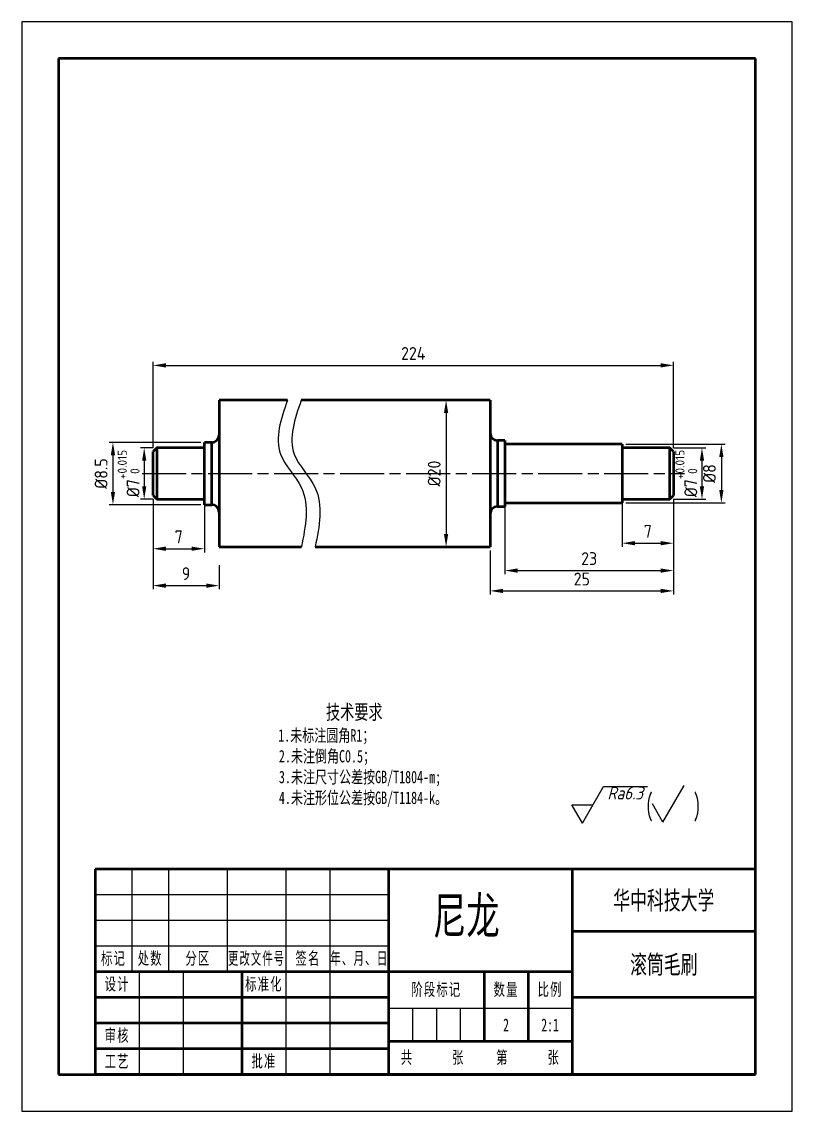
# Model space of a CAD drawing. Header units: millimetres. Extents: x 538 to 2406, y -113 to 359.
# Drawn here: x 1549 to 1654, y 30 to 178.5 of the extents above; entities that cross this region are included whole.
import ezdxf
from ezdxf.enums import TextEntityAlignment as Align

# ---------------------------------------------------------------- set-up
doc = ezdxf.new("R2010")
doc.units = ezdxf.units.MM
doc.header["$LTSCALE"] = 0.5
doc.header["$PDSIZE"] = -5
doc.linetypes.add('AM_ISO08W050', pattern=[18, 12, -1.5, 3, -1.5])
doc.layers.get('0').update_dxf_attribs({"lineweight": 50})
for name, color, linetype, lineweight in [('AM_5', 3, 'Continuous', 25), ('AM_7', 4, 'AM_ISO08W050', 25), ('尺寸线层', 3, 'Continuous', 25), ('粗实线层', 7, 'Continuous', 50), ('细实线层', 7, 'Continuous', 25)]:
    doc.layers.add(name, color=color, linetype=linetype, lineweight=lineweight)
doc.layers.add('尺寸', color=3, linetype='Continuous')
doc.layers.add('尺寸 @ 1', color=3, linetype='Continuous')
doc.styles.get("Standard").update_dxf_attribs({"font": 'isocp.shx', "bigfont": 'gbcbig.shx'})
doc.styles.add('标准', font='', dxfattribs={"width": 0.667})
doc.styles.add('标注', font='gbeitc.shx', dxfattribs={"height": 3.5, "bigfont": 'gbcbig.shx'})
doc.styles.add('汉字', font='STFANGSO.TTF', dxfattribs={"width": 0.707, "height": 3.5})
doc.styles.add('长仿宋体', font='hyswlongfangsong.ttf', dxfattribs={"width": 0.707})
doc.styles.get('标准').set_extended_font_data('宋体')
doc.dimstyles.new('AM_ISO$0', dxfattribs={"dimscale": 0.5, "dimtxt": 3.5, "dimasz": 3.5, "dimexe": 1, "dimexo": 1, "dimgap": 1.5, "dimtad": 1, "dimdsep": 46, "dimtxsty": 'Standard', "dimcen": 0, "dimclrd": 256, "dimclre": 256, "dimclrt": 2, "dimadec": 0, "dimazin": 2, "dimtp": 0.1, "dimtm": 0.1, "dimtfac": 0.71, "dimtdec": 3, "dimtmove": 0, "dimatfit": 3, "dimfxl": 1, "dimlwd": -1, "dimlwe": -1, "dimarcsym": 1})

# ---------------------------------------------------------------- blocks, each defined once
blk = doc.blocks.new('*D166')
at = {"layer": 'AM_5', "linetype": 'ByBlock', "transparency": 16777216}
for p, q in [((1566.92, 113.41), (1566.92, 101.13)), ((1575.92, 104.41), (1575.92, 101.13)), ((1568.67, 101.63), (1574.17, 101.63))]:
    blk.add_line(p, q, dxfattribs=at)
at = {"layer": 'AM_5', "lineweight": 50, "transparency": 16777216}
for points in [[(1568.67, 101.92), (1568.67, 101.33), (1566.92, 101.63)], [(1574.17, 101.92), (1574.17, 101.33), (1575.92, 101.63)]]:
    blk.add_solid(points, dxfattribs=at)
at = {"layer": 'Defpoints', "color": 0, "lineweight": 50, "transparency": 16777216}
for p in [(1566.92, 113.91), (1575.92, 104.91), (1575.92, 101.63)]:
    blk.add_point(p, dxfattribs=at)
at = {"layer": 'AM_5', "color": 2, "transparency": 16777216, "insert": (1571.42, 103.25), "char_height": 1.75, "attachment_point": 5}
blk.add_mtext('9', dxfattribs=at)
blk = doc.blocks.new('*D167')
at = {"layer": 'AM_5', "linetype": 'ByBlock', "transparency": 16777216}
for p, q in [((1566.92, 113.41), (1566.92, 106.16)), ((1573.92, 112.91), (1573.92, 106.16)), ((1568.67, 106.66), (1572.17, 106.66))]:
    blk.add_line(p, q, dxfattribs=at)
at = {"layer": 'AM_5', "lineweight": 50, "transparency": 16777216}
for points in [[(1568.67, 106.95), (1568.67, 106.37), (1566.92, 106.66)], [(1572.17, 106.95), (1572.17, 106.37), (1573.92, 106.66)]]:
    blk.add_solid(points, dxfattribs=at)
at = {"layer": 'Defpoints', "color": 0, "lineweight": 50, "transparency": 16777216}
for p in [(1566.92, 113.91), (1573.92, 113.41), (1573.92, 106.66)]:
    blk.add_point(p, dxfattribs=at)
at = {"layer": 'AM_5', "color": 2, "transparency": 16777216, "insert": (1570.42, 108.28), "char_height": 1.75, "attachment_point": 5}
blk.add_mtext('7', dxfattribs=at)
blk = doc.blocks.new('*D168')
at = {"layer": 'AM_5', "linetype": 'ByBlock', "transparency": 16777216}
for p, q in [((1637.86, 113.41), (1637.86, 100.41)), ((1612.86, 106.41), (1612.86, 100.41)), ((1614.61, 100.91), (1636.11, 100.91))]:
    blk.add_line(p, q, dxfattribs=at)
at = {"layer": 'AM_5', "lineweight": 50, "transparency": 16777216}
for points in [[(1614.61, 101.2), (1614.61, 100.62), (1612.86, 100.91)], [(1636.11, 101.2), (1636.11, 100.62), (1637.86, 100.91)]]:
    blk.add_solid(points, dxfattribs=at)
at = {"layer": 'Defpoints', "color": 0, "lineweight": 50, "transparency": 16777216}
for p in [(1637.86, 113.91), (1612.86, 106.91), (1637.86, 100.91)]:
    blk.add_point(p, dxfattribs=at)
at = {"layer": 'AM_5', "color": 2, "transparency": 16777216, "insert": (1625.36, 102.53), "char_height": 1.75, "attachment_point": 5}
blk.add_mtext('25', dxfattribs=at)
blk = doc.blocks.new('*D169')
at = {"layer": 'AM_5', "linetype": 'ByBlock', "transparency": 16777216}
for p, q in [((1637.86, 113.41), (1637.86, 103.18)), ((1614.86, 112.41), (1614.86, 103.18)), ((1616.61, 103.68), (1636.11, 103.68))]:
    blk.add_line(p, q, dxfattribs=at)
at = {"layer": 'AM_5', "lineweight": 50, "transparency": 16777216}
for points in [[(1616.61, 103.97), (1616.61, 103.39), (1614.86, 103.68)], [(1636.11, 103.97), (1636.11, 103.39), (1637.86, 103.68)]]:
    blk.add_solid(points, dxfattribs=at)
at = {"layer": 'Defpoints', "color": 0, "lineweight": 50, "transparency": 16777216}
for p in [(1614.86, 112.91), (1637.86, 113.91), (1637.86, 103.68)]:
    blk.add_point(p, dxfattribs=at)
at = {"layer": 'AM_5', "color": 2, "transparency": 16777216, "insert": (1626.36, 105.31), "char_height": 1.75, "attachment_point": 5}
blk.add_mtext('23', dxfattribs=at)
blk = doc.blocks.new('*D170')
at = {"layer": 'AM_5', "linetype": 'ByBlock', "transparency": 16777216}
for p, q in [((1630.86, 112.91), (1630.86, 106.91)), ((1637.86, 113.41), (1637.86, 106.91)), ((1632.61, 107.41), (1636.11, 107.41))]:
    blk.add_line(p, q, dxfattribs=at)
at = {"layer": 'AM_5', "lineweight": 50, "transparency": 16777216}
for points in [[(1632.61, 107.7), (1632.61, 107.12), (1630.86, 107.41)], [(1636.11, 107.7), (1636.11, 107.12), (1637.86, 107.41)]]:
    blk.add_solid(points, dxfattribs=at)
at = {"layer": 'Defpoints', "color": 0, "lineweight": 50, "transparency": 16777216}
for p in [(1630.86, 113.41), (1637.86, 113.91), (1637.86, 107.41)]:
    blk.add_point(p, dxfattribs=at)
at = {"layer": 'AM_5', "color": 2, "transparency": 16777216, "insert": (1634.36, 109.03), "char_height": 1.75, "attachment_point": 5}
blk.add_mtext('7', dxfattribs=at)
blk = doc.blocks.new('*D171')
at = {"layer": 'AM_5', "linetype": 'ByBlock', "transparency": 16777216}
for p, q in [((1566.92, 120.41), (1565.22, 120.41)), ((1565.72, 118.66), (1565.72, 115.16)), ((1566.92, 113.41), (1565.22, 113.41))]:
    blk.add_line(p, q, dxfattribs=at)
at = {"layer": 'AM_5', "lineweight": 50, "transparency": 16777216}
for points in [[(1565.43, 118.66), (1566.01, 118.66), (1565.72, 120.41)], [(1565.43, 115.16), (1566.01, 115.16), (1565.72, 113.41)]]:
    blk.add_solid(points, dxfattribs=at)
at = {"layer": 'Defpoints', "color": 0, "lineweight": 50, "transparency": 16777216}
for p in [(1567.42, 120.41), (1565.72, 113.41), (1567.42, 113.41)]:
    blk.add_point(p, dxfattribs=at)
at = {"layer": 'AM_5', "color": 2, "transparency": 16777216, "insert": (1563.59, 116.91), "char_height": 1.75, "attachment_point": 5, "rotation": 90}
blk.add_mtext('%%C7{}{\\H0.71x;\\C3;\\S+0.015^  0;}', dxfattribs=at)
blk = doc.blocks.new('*D172')
at = {"layer": 'AM_5', "linetype": 'ByBlock', "transparency": 16777216}
for p, q in [((1573.42, 121.16), (1560.96, 121.16)), ((1561.46, 119.41), (1561.46, 114.41)), ((1573.42, 112.66), (1560.96, 112.66))]:
    blk.add_line(p, q, dxfattribs=at)
at = {"layer": 'AM_5', "lineweight": 50, "transparency": 16777216}
for points in [[(1561.17, 119.41), (1561.75, 119.41), (1561.46, 121.16)], [(1561.17, 114.41), (1561.75, 114.41), (1561.46, 112.66)]]:
    blk.add_solid(points, dxfattribs=at)
at = {"layer": 'Defpoints', "color": 0, "lineweight": 50, "transparency": 16777216}
for p in [(1573.92, 121.16), (1561.46, 112.66), (1573.92, 112.66)]:
    blk.add_point(p, dxfattribs=at)
at = {"layer": 'AM_5', "color": 2, "transparency": 16777216, "insert": (1559.84, 116.91), "char_height": 1.75, "attachment_point": 5, "rotation": 90}
blk.add_mtext('%%C8.5', dxfattribs=at)
blk = doc.blocks.new('*D173')
at = {"layer": 'AM_5', "linetype": 'ByBlock', "transparency": 16777216}
for p, q in [((1637.86, 120.41), (1642.24, 120.41)), ((1641.74, 118.66), (1641.74, 115.16)), ((1637.86, 113.41), (1642.24, 113.41))]:
    blk.add_line(p, q, dxfattribs=at)
at = {"layer": 'AM_5', "lineweight": 50, "transparency": 16777216}
for points in [[(1641.44, 118.66), (1642.03, 118.66), (1641.74, 120.41)], [(1641.44, 115.16), (1642.03, 115.16), (1641.74, 113.41)]]:
    blk.add_solid(points, dxfattribs=at)
at = {"layer": 'Defpoints', "color": 0, "lineweight": 50, "transparency": 16777216}
for p in [(1637.36, 120.41), (1637.36, 113.41), (1641.74, 113.41)]:
    blk.add_point(p, dxfattribs=at)
at = {"layer": 'AM_5', "color": 2, "transparency": 16777216, "insert": (1639.6, 116.91), "char_height": 1.75, "attachment_point": 5, "rotation": 90}
blk.add_mtext('%%C7{}{\\H0.71x;\\C3;\\S+0.015^  0;}', dxfattribs=at)
blk = doc.blocks.new('*D174')
at = {"layer": 'AM_5', "linetype": 'ByBlock', "transparency": 16777216}
for p, q in [((1631.36, 120.91), (1644.88, 120.91)), ((1644.38, 119.16), (1644.38, 114.66)), ((1631.36, 112.91), (1644.88, 112.91))]:
    blk.add_line(p, q, dxfattribs=at)
at = {"layer": 'AM_5', "lineweight": 50, "transparency": 16777216}
for points in [[(1644.09, 119.16), (1644.67, 119.16), (1644.38, 120.91)], [(1644.09, 114.66), (1644.67, 114.66), (1644.38, 112.91)]]:
    blk.add_solid(points, dxfattribs=at)
at = {"layer": 'Defpoints', "color": 0, "lineweight": 50, "transparency": 16777216}
for p in [(1630.86, 120.91), (1630.86, 112.91), (1644.38, 112.91)]:
    blk.add_point(p, dxfattribs=at)
at = {"layer": 'AM_5', "color": 2, "transparency": 16777216, "insert": (1642.75, 116.91), "char_height": 1.75, "attachment_point": 5, "rotation": 90}
blk.add_mtext('%%C8', dxfattribs=at)
blk = doc.blocks.new('*D175')
at = {"layer": 'AM_5', "linetype": 'ByBlock', "transparency": 16777216}
for p, q in [((1612.36, 126.91), (1606.36, 126.91)), ((1606.86, 125.16), (1606.86, 108.66)), ((1612.36, 106.91), (1606.36, 106.91))]:
    blk.add_line(p, q, dxfattribs=at)
at = {"layer": 'AM_5', "lineweight": 50, "transparency": 16777216}
for points in [[(1606.57, 125.16), (1607.15, 125.16), (1606.86, 126.91)], [(1606.57, 108.66), (1607.15, 108.66), (1606.86, 106.91)]]:
    blk.add_solid(points, dxfattribs=at)
at = {"layer": 'Defpoints', "color": 0, "lineweight": 50, "transparency": 16777216}
for p in [(1612.86, 126.91), (1606.86, 106.91), (1612.86, 106.91)]:
    blk.add_point(p, dxfattribs=at)
at = {"layer": 'AM_5', "color": 2, "transparency": 16777216, "insert": (1605.24, 116.91), "char_height": 1.75, "attachment_point": 5, "rotation": 90}
blk.add_mtext('%%C20', dxfattribs=at)
blk = doc.blocks.new('$CAXA_FRAME_13B17AC1$')
at = {"layer": '粗实线层'}
for p, q in [((95, 138.5), (-95, 138.5)), ((-95, 138.5), (-95, -138.5)), ((95, -138.5), (95, 138.5)), ((-95, -138.5), (95, -138.5))]:
    blk.add_line(p, q, dxfattribs=at)
at = {"layer": '细实线层'}
for p, q in [((105, 148.5), (-105, 148.5)), ((-105, 148.5), (-105, -148.5)), ((105, -148.5), (105, 148.5)), ((-105, -148.5), (105, -148.5))]:
    blk.add_line(p, q, dxfattribs=at)
blk = doc.blocks.new('$CAXA_TITLE_151E506F$')
at = {"layer": '粗实线层'}
for p, q in [((0, 56), (-180, 56)), ((-180, 56), (-180, 0)), ((-100, 56), (-100, 0)), ((-50, 56), (-50, 0)), ((0, 0), (0, 56)), ((0, 39), (-50, 39)), ((-50, 28), (-180, 28)), ((-140, 28), (-140, 0)), ((-74, 28), (-74, 9)), ((-62, 28), (-62, 9)), ((-100, 21), (-180, 21)), ((0, 21), (-50, 21)), ((-100, 14), (-180, 14)), ((-50, 9), (-100, 9)), ((-100, 7), (-180, 7)), ((0, 0), (-180, 0))]:
    blk.add_line(p, q, dxfattribs=at)
at = {"layer": '细实线层'}
for p, q in [((-170, 56), (-170, 28)), ((-160, 56), (-160, 28)), ((-144, 56), (-144, 28)), ((-128, 56), (-128, 0)), ((-116, 56), (-116, 0)), ((-100, 49), (-180, 49)), ((-100, 42), (-180, 42)), ((-100, 35), (-180, 35)), ((-168, 28), (-168, 0)), ((-156, 28), (-156, 0)), ((-50, 18), (-100, 18)), ((-93.5, 18), (-93.5, 9)), ((-87, 18), (-87, 9)), ((-80.5, 18), (-80.5, 9))]:
    blk.add_line(p, q, dxfattribs=at)
at = {"layer": '尺寸线层', "attachment_point": 5, "line_spacing_factor": 1.369753, "style": '标准'}
for s, insert, char_height, width in [('\\T1.1;标记', (-175, 31.5), 3.405, 18), ('\\T1.1;处数', (-165, 31.5), 3.405, 18), ('\\T1.1;分区', (-152, 31.5), 3.405, 30), ('\\T1.1;{\\W0.60886;更改文件号}', (-136, 31.5), 3.4054, 30), ('\\T1.1;签名', (-122, 31.5), 3.405, 22), ('\\T1.1;{\\W0.622239;年、月、日}', (-108, 31.5), 3.4054, 30), ('\\T1.1;设计', (-174, 24.5), 3.405, 22), ('\\T1.1;标准化', (-134, 24.5), 3.405, 22), ('\\T1.1;阶段标记', (-87, 23), 3.405, 50), ('{\\T1.1;数量}', (-68, 23), 3.405, 22), ('\\T1.1;比例', (-56, 23), 3.405, 22), ('\\T1.1;审核', (-174, 10.5), 3.405, 22), ('\\T1.1;共', (-95, 4.5), 3.405, 8), ('\\T1.1;张', (-81, 4.5), 3.405, 8), ('\\T1.1;第', (-69, 4.5), 3.405, 8), ('\\T1.1;张', (-55, 4.5), 3.405, 8), ('\\T1.1;工艺', (-174, 3.5), 3.405, 22), ('\\T1.1;批准', (-134, 3.5), 3.405, 22)]:
    blk.add_mtext(s, dxfattribs=dict(at, insert=insert, char_height=char_height, width=width))
at = {"layer": '尺寸线层', "style": '标准'}
for tag, height, width, p in [('标记C', 3.54, 0.667, (-175, 52.5)), ('处数C', 3.54, 0.667, (-165, 52.5)), ('分区C', 3.54, 0.667, (-152, 52.5)), ('更改文件号C', 3.54, 0.512156, (-136, 52.5)), ('更改签名C', 3.54, 0.459969, (-122, 52.5)), ('更改日期C', 3.54, 0.62723, (-108, 52.5)), ('单位名称', 5.05, 0.667, (-25, 47.5)), ('标记B', 3.54, 0.667, (-175, 45.5)), ('处数B', 3.54, 0.667, (-165, 45.5)), ('分区B', 3.54, 0.667, (-152, 45.5)), ('更改文件号B', 3.54, 0.512156, (-136, 45.5)), ('更改签名B', 3.54, 0.459969, (-122, 45.5)), ('更改日期B', 3.54, 0.62723, (-108, 45.5)), ('材料名称', 5.05, 0.667, (-75, 42)), ('标记A', 3.54, 0.667, (-175, 38.5)), ('处数A', 3.54, 0.667, (-165, 38.5)), ('分区A', 3.54, 0.667, (-152, 38.5)), ('更改文件号A', 3.54, 0.512156, (-136, 38.5)), ('更改签名A', 3.54, 0.459969, (-122, 38.5)), ('更改日期A', 3.54, 0.62723, (-108, 38.5)), ('图纸名称', 5.05, 0.667, (-25, 30)), ('设计', 3.54, 0.667, (-162, 24.5)), ('设计日期', 3.54, 0.667, (-148, 24.5)), ('标准化', 3.54, 0.667, (-122, 24.5)), ('标准化日期', 3.54, 0.569556, (-108, 24.5)), ('阶段标记S', 3.54, 0.229984, (-96.75, 13.5)), ('阶段标记A', 3.54, 0.229984, (-90.25, 13.5)), ('阶段标记B', 3.54, 0.229984, (-83.75, 13.5)), ('阶段标记C', 3.54, 0.229984, (-77.25, 13.5)), ('重量', 3.54, 0.667, (-68, 13.5)), ('图纸比例', 3.54, 0.524733, (-56, 13.5)), ('审核', 3.54, 0.667, (-162, 10.5)), ('审核日期', 3.54, 0.667, (-148, 10.5)), ('图纸编号', 5.05, 0.667, (-25.07, 9.53)), ('页数', 3.54, 0.667, (-88, 4.5)), ('页码', 3.54, 0.667, (-62, 4.5)), ('工艺', 3.54, 0.667, (-162, 3.5)), ('工艺日期', 3.54, 0.667, (-148, 3.5)), ('批准', 3.54, 0.667, (-122, 3.5)), ('批准日期', 3.54, 0.667, (-108, 3.5))]:
    blk.add_attdef(tag, text='', height=height, dxfattribs=dict(at, width=width)).set_placement(p, align=Align.MIDDLE_CENTER)
blk = doc.blocks.new('去材料表面')
at = {"lineweight": -2}
for p, q in [((0, 0), (5.77, 10)), ((5.77, 10), (17.77, 10)), ((0, 0), (-2.89, 5)), ((-2.89, 5), (2.89, 5))]:
    blk.add_line(p, q, dxfattribs=at)
at = {"lineweight": -2, "style": '标注'}
blk.add_attdef('CCD', text='', height=3.5, dxfattribs=at).set_placement((11.66, 10.01), align=Align.TOP_CENTER)
blk = doc.blocks.new('基本符号')
at = {"lineweight": -2}
for q in [(5.77, 10), (-2.89, 5)]:
    blk.add_line((0, 0), q, dxfattribs=at)
blk = doc.blocks.new('*D225')
at = {"layer": 'AM_5', "linetype": 'ByBlock', "transparency": 16777216}
for p, q in [((1566.92, 120.41), (1566.92, 132.15)), ((1568.67, 131.65), (1636.11, 131.65)), ((1637.86, 120.41), (1637.86, 132.15))]:
    blk.add_line(p, q, dxfattribs=at)
at = {"layer": 'AM_5', "lineweight": 50, "transparency": 16777216}
for points in [[(1568.67, 131.94), (1568.67, 131.36), (1566.92, 131.65)], [(1636.11, 131.94), (1636.11, 131.36), (1637.86, 131.65)]]:
    blk.add_solid(points, dxfattribs=at)
at = {"layer": 'Defpoints', "color": 0, "lineweight": 50, "transparency": 16777216}
for p in [(1637.86, 131.65), (1566.92, 119.91), (1637.86, 119.91)]:
    blk.add_point(p, dxfattribs=at)
at = {"layer": 'AM_5', "color": 2, "transparency": 16777216, "insert": (1602.39, 133.28), "char_height": 1.75, "attachment_point": 5}
blk.add_mtext('224', dxfattribs=at)

msp = doc.modelspace()

# ---------------------------------------------------------------- linework, layer by layer
at = {"color": 7, "linetype": 'Continuous', "lineweight": 50}
for p, q in [((1575.9208, 126.9095), (1575.9208, 106.9095)), ((1585.2441, 126.9095), (1575.9208, 126.9095)), ((1612.861, 126.9095), (1587.1197, 126.9095)), ((1612.861, 126.9095), (1612.861, 106.9095)), ((1567.4208, 120.4095), (1566.9208, 119.9095)), ((1573.9208, 120.4095), (1567.4208, 120.4095)), ((1567.4208, 120.4095), (1567.4208, 116.9095)), ((1574.9208, 121.1595), (1573.9208, 121.1595)), ((1573.9208, 116.9095), (1573.9208, 121.1595)), ((1614.861, 121.4095), (1613.861, 121.4095)), ((1614.861, 121.4095), (1614.861, 112.4095)), ((1630.861, 120.9095), (1614.861, 120.9095)), ((1630.861, 120.9095), (1630.861, 112.9095)), ((1637.361, 120.4095), (1630.861, 120.4095)), ((1637.861, 119.9095), (1637.361, 120.4095)), ((1637.361, 113.4095), (1637.361, 120.4095)), ((1566.9208, 116.9095), (1566.9208, 119.9095)), ((1637.861, 119.9095), (1637.861, 113.9095)), ((1566.9208, 113.9095), (1566.9208, 116.9095)), ((1567.4208, 116.9095), (1567.4208, 113.4095)), ((1573.9208, 112.6595), (1573.9208, 116.9095)), ((1566.9208, 113.9095), (1567.4208, 113.4095)), ((1567.4208, 113.4095), (1573.9208, 113.4095)), ((1614.861, 112.9095), (1630.861, 112.9095)), ((1630.861, 113.4095), (1637.361, 113.4095)), ((1637.361, 113.4095), (1637.861, 113.9095)), ((1573.9208, 112.6595), (1574.9208, 112.6595)), ((1613.861, 112.4095), (1614.861, 112.4095)), ((1575.9208, 106.9095), (1587.1495, 106.9095)), ((1589.0251, 106.9095), (1612.861, 106.9095))]:
    msp.add_line(p, q, dxfattribs=at)
at = {"color": 0, "linetype": 'Continuous', "lineweight": 50}
for p, q in [((1574.9208, 112.6595), (1574.9208, 121.1595)), ((1613.861, 121.4095), (1613.861, 112.4095))]:
    msp.add_line(p, q, dxfattribs=at)
at = {"color": 7, "linetype": 'Continuous', "lineweight": 50}
for centre, start, end in [((1574.9208, 122.1595), 270, 0), ((1613.861, 122.4095), 180, 270), ((1574.9208, 111.6595), 0, 90), ((1613.861, 111.4095), 90, 180)]:
    msp.add_arc(centre, 1, start, end, dxfattribs=at)
at = {"layer": 'AM_7'}
msp.add_line((1565.4208, 116.9095), (1639.361, 116.9095), dxfattribs=at)
at = {"layer": '粗实线层', "lineweight": -3}
for points in [[(1585.2441, 126.9095), (1584.2914, 119.5576), (1587.1495, 114.9563), (1587.1495, 106.9095)], [(1587.1197, 126.9095), (1586.167, 119.5576), (1589.0251, 114.9563), (1589.0251, 106.9095)]]:
    msp.add_spline(points, degree=3, dxfattribs=at)

# ---------------------------------------------------------------- block references
at = {"layer": '尺寸 @ 1', "xscale": 0.5, "yscale": 0.5, "zscale": 0.5}
msp.add_blockref('基本符号', (1636.4215, 69.3768), dxfattribs=at)
msp.add_blockref('去材料表面', (1625.4436, 69.2292), dxfattribs=at).add_auto_attribs({'CCD': 'Ra6.3'})
at = {"layer": '粗实线层', "xscale": 0.5, "yscale": 0.5, "zscale": 0.5}
msp.add_blockref('$CAXA_FRAME_13B17AC1$', (1601.5345, 104.2354), dxfattribs=at)
at = {"layer": '粗实线层'}
ref = msp.add_blockref('$CAXA_TITLE_151E506F$', (1649.0345, 34.9854), dxfattribs=dict(at, xscale=0.5, yscale=0.5, zscale=0.5))
ref.add_attrib('单位名称', '华中科技大学', dxfattribs={"layer": '尺寸线层', "height": 2.52515, "style": '标准', "width": 0.667}).set_placement((1636.5345, 58.7354), align=Align.MIDDLE_CENTER)
ref.add_attrib('图纸名称', '滚筒毛刷', dxfattribs={"layer": '尺寸线层', "height": 2.52515, "style": '标准', "width": 0.667}).set_placement((1636.5345, 49.9854), align=Align.MIDDLE_CENTER)
ref.add_attrib('图纸比例', '2:1', dxfattribs={"layer": '尺寸线层', "height": 1.76761, "style": '标准', "width": 0.667}).set_placement((1621.0345, 41.7354), align=Align.MIDDLE_CENTER)
ref.add_attrib('重量', '2', dxfattribs={"layer": '尺寸线层', "height": 1.7676, "style": '标准', "width": 0.667}).set_placement((1615.0345, 41.7354), align=Align.MIDDLE_CENTER)

# ---------------------------------------------------------------- texts
at = {"insert": (1579.1717, 85.3966), "char_height": 2.5, "attachment_point": 1, "style": '汉字'}
msp.add_mtext_dynamic_manual_height_columns('\\pi11.325;{\\H0.8x;技术要求}\\P\\pi0;    {\\H0.68x;1.未标注圆角R1；\\P      2.未注倒角C0.5；\\P      3.未注尺寸公差按GB/T1804-m;\\P      4.未注形位公差按GB/T1184-k。}', width=30.949079, gutter_width=12.5, heights=[0], dxfattribs=at)
at = {"layer": '尺寸', "insert": (1634.0255, 73.2559), "char_height": 3, "attachment_point": 1, "style": '长仿宋体'}
msp.add_mtext_dynamic_manual_height_columns('(     )', width=22.132968, gutter_width=17.5, heights=[0], dxfattribs=at)
at = {"layer": '粗实线层', "lineweight": 50, "insert": (1605.0698, 59.1413), "char_height": 5, "attachment_point": 1, "style": '标准'}
msp.add_mtext_dynamic_manual_height_columns('尼龙', width=17.075591, gutter_width=6.25, heights=[2.4096], dxfattribs=at)

# ---------------------------------------------------------------- dimensions: what is measured, and where the dimension line sits
at = {"layer": 'AM_5'}
dim = msp.add_linear_dim(base=(1637.861, 131.653), p1=(1566.9208, 119.9095), p2=(1637.861, 119.9095), text='224', dimstyle='AM_ISO$0', override={"dimpost": ''}, dxfattribs=at)
dim.commit()
dim.dimension.update_dxf_attribs({"geometry": '*D225', "text_midpoint": (1602.3909, 133.2781)})
dim = msp.add_linear_dim(base=(1606.861, 106.9095), p1=(1612.861, 126.9095), p2=(1612.861, 106.9095), angle=90, text='%%C<>', dimstyle='AM_ISO$0', override={"dimpost": ''}, dxfattribs=at)
dim.commit()
dim.dimension.update_dxf_attribs({"geometry": '*D175', "text_midpoint": (1605.2358, 116.9095)})
dim = msp.add_linear_dim(base=(1565.719, 113.4095), p1=(1567.4208, 120.4095), p2=(1567.4208, 113.4095), angle=90, text='%%C<>{}{\\H0.71x;\\C3;\\S+0.015^  0;}', dimstyle='AM_ISO$0', dxfattribs=at)
dim.commit()
dim.dimension.update_dxf_attribs({"geometry": '*D171', "text_midpoint": (1565.719, 116.9095), "dimtype": 160})
for base, p1, p2, text, override, picture, middle in [((1641.736, 113.4095), (1637.361, 120.4095), (1637.361, 113.4095), '%%C<>{}{\\H0.71x;\\C3;\\S+0.015^  0;}', {"dimpost": '', "dimtp": 0.1, "dimtm": 0.1, "dimtdec": 3, "dimtzin": 8}, '*D173', (1641.736, 116.9095)), ((1561.4616, 112.6595), (1573.9208, 121.1595), (1573.9208, 112.6595), '%%C<>', {"dimpost": ''}, '*D172', (1561.4616, 116.9095)), ((1644.3772, 112.9095), (1630.861, 120.9095), (1630.861, 112.9095), '%%C<>', {"dimpost": '', "dimtp": 0}, '*D174', (1644.3772, 116.9095))]:
    dim = msp.add_linear_dim(base=base, p1=p1, p2=p2, angle=90, text=text, dimstyle='AM_ISO$0', override=override, dxfattribs=at)
    dim.commit()
    dim.dimension.update_dxf_attribs({"geometry": picture, "text_midpoint": middle, "dimtype": 160})
for base, p1, p2, picture, middle in [((1575.9208, 101.6261), (1566.9208, 113.9095), (1575.9208, 104.9095), '*D166', (1571.4208, 103.2511)), ((1573.9208, 106.6595), (1566.9208, 113.9095), (1573.9208, 113.4095), '*D167', (1570.4208, 108.2845)), ((1637.861, 100.9095), (1612.861, 106.9095), (1637.861, 113.9095), '*D168', (1625.361, 102.5347)), ((1637.861, 103.6827), (1614.861, 112.9095), (1637.861, 113.9095), '*D169', (1626.361, 105.3079)), ((1637.861, 107.4095), (1630.861, 113.4095), (1637.861, 113.9095), '*D170', (1634.361, 109.0345))]:
    dim = msp.add_linear_dim(base=base, p1=p1, p2=p2, dimstyle='AM_ISO$0', override={"dimpost": ''}, dxfattribs=at)
    dim.commit()
    dim.dimension.update_dxf_attribs({"geometry": picture, "text_midpoint": middle})

doc.saveas('drawing.dxf')
